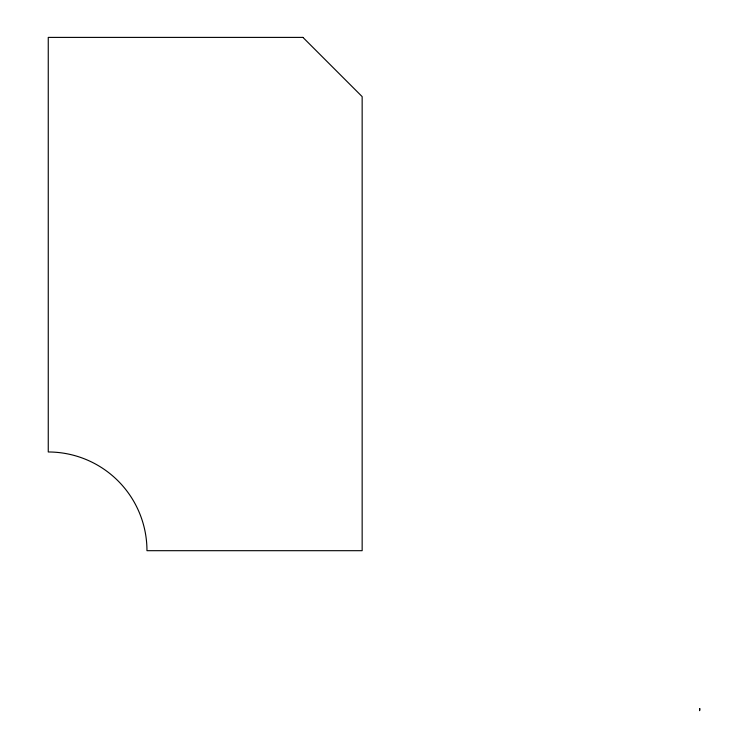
<?xml version="1.0" encoding="UTF-8"?>
<svg xmlns="http://www.w3.org/2000/svg" width="748" height="748" viewBox="0 0 748 748"><rect width="100%" height="100%" fill="white"/><g stroke="black" fill="none" stroke-linecap="round" stroke-linejoin="round"><path stroke-width="1.12" d="M699.745 708.627L699.614 710.6L699.745 708.627M302.931 37.4L48.255 37.4L48.255 451.979A98.708 98.708 0 0 1 146.963 550.687L362.154 550.687L362.154 96.623L302.931 37.4"/></g></svg>
